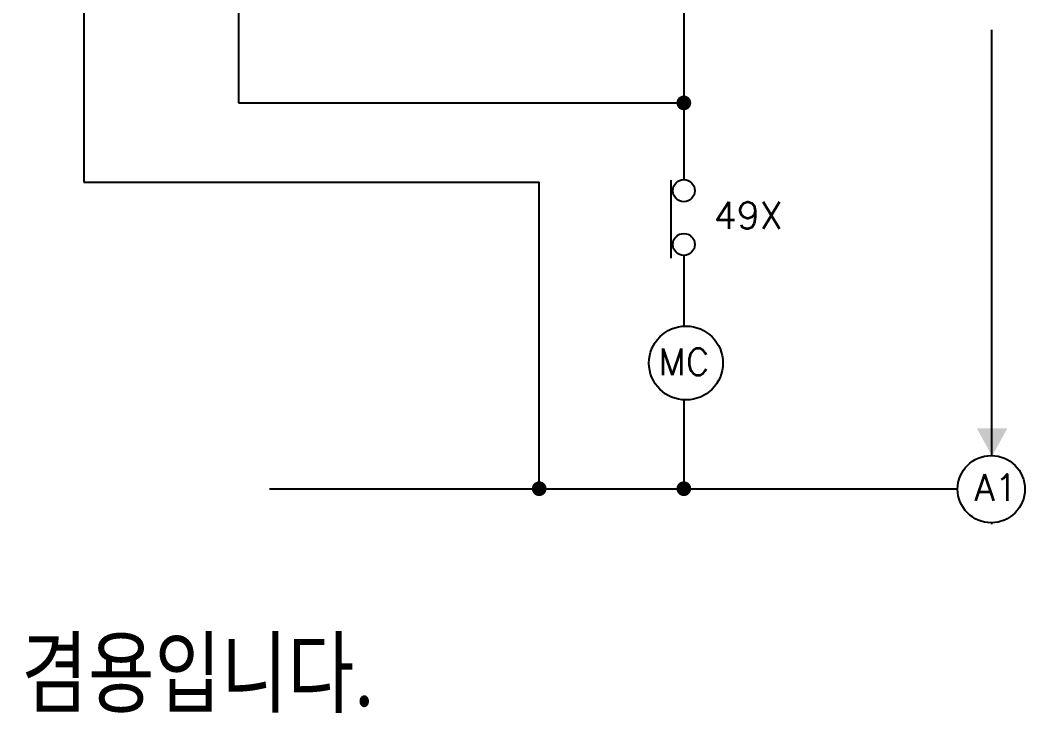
# Model space of a CAD drawing. Header units: millimetres. Extents: x 2473 to 2777, y 1336 to 1553.
# Drawn here: x 2541.2 to 2595.8, y 1461.4 to 1499 of the extents above; entities that cross this region are included whole.
import ezdxf

# ---------------------------------------------------------------- set-up
doc = ezdxf.new("R2010")
doc.units = ezdxf.units.MM
doc.layers.add('TEXT', color=6, linetype='Continuous')
doc.styles.add('GHS', font='romans.shx', dxfattribs={"height": 2.7, "bigfont": 'ghs.shx'})
doc.styles.add('SS', font='', dxfattribs={"width": 0.8})
doc.styles.get('SS').set_extended_font_data('Batang')

msp = doc.modelspace()

# ---------------------------------------------------------------- linework, layer by layer
at = {"color": 0, "ltscale": 2}
for p, q in [((2544.681, 1503.492), (2544.681, 1490.239)), ((2553.081, 1503.492), (2553.081, 1494.55)), ((2577.262, 1500.784), (2577.262, 1490.38)), ((2593.961, 1498.526), (2593.961, 1475.389)), ((2569.41, 1473.563), (2569.41, 1490.239)), ((2576.548, 1490.348), (2576.548, 1486.108)), ((2577.262, 1486.256), (2577.262, 1482.421)), ((2577.262, 1478.409), (2577.262, 1473.585)), ((2593.961, 1471.736), (2593.961, 1471.657))]:
    msp.add_line(p, q, dxfattribs=at)
at = {"color": 0}
for p, q in [((2553.081, 1494.55), (2577.262, 1494.55)), ((2544.681, 1490.239), (2569.41, 1490.239))]:
    msp.add_line(p, q, dxfattribs=at)
msp.add_line((2592.127, 1473.563), (2554.766, 1473.563))
at = {"color": 0, "ltscale": 2, "const_width": 0.4}
for points in [[(2577.062, 1494.55, 1), (2577.462, 1494.55, 1)], [(2569.61, 1473.585, -1), (2569.21, 1473.585, -1)], [(2577.462, 1473.585, -1), (2577.062, 1473.585, -1)]]:
    msp.add_lwpolyline(points, format="xyb", close=True, dxfattribs=at)
at = {"color": 0, "ltscale": 2}
for centre, radius in [((2577.262, 1489.78), 0.6), ((2577.262, 1486.856), 0.6), ((2577.377, 1480.415), 2.009), ((2593.953, 1473.563), 1.826)]:
    msp.add_circle(centre, radius, dxfattribs=at)
msp.add_solid([(2594.826, 1476.863), (2593.171, 1476.863), (2593.999, 1475.359)], dxfattribs=at)

# ---------------------------------------------------------------- texts
at = {"color": 7, "linetype": 'Continuous', "style": 'SS', "width": 0.8}
msp.add_text('DSP-SDTR-P    110~220VAC  겸용입니다.', height=3.6, dxfattribs=at).set_placement((2485.767, 1461.79))
at = {"layer": 'TEXT', "color": 0, "ltscale": 2, "style": 'GHS'}
for s, height, p in [('49X', 1.458, (2578.889, 1487.709)), ('MC', 1.44, (2575.88, 1479.759)), ('A1', 1.44, (2593.032, 1472.929))]:
    msp.add_text(s, height=height, dxfattribs=at).set_placement(p)

doc.saveas('drawing.dxf')
